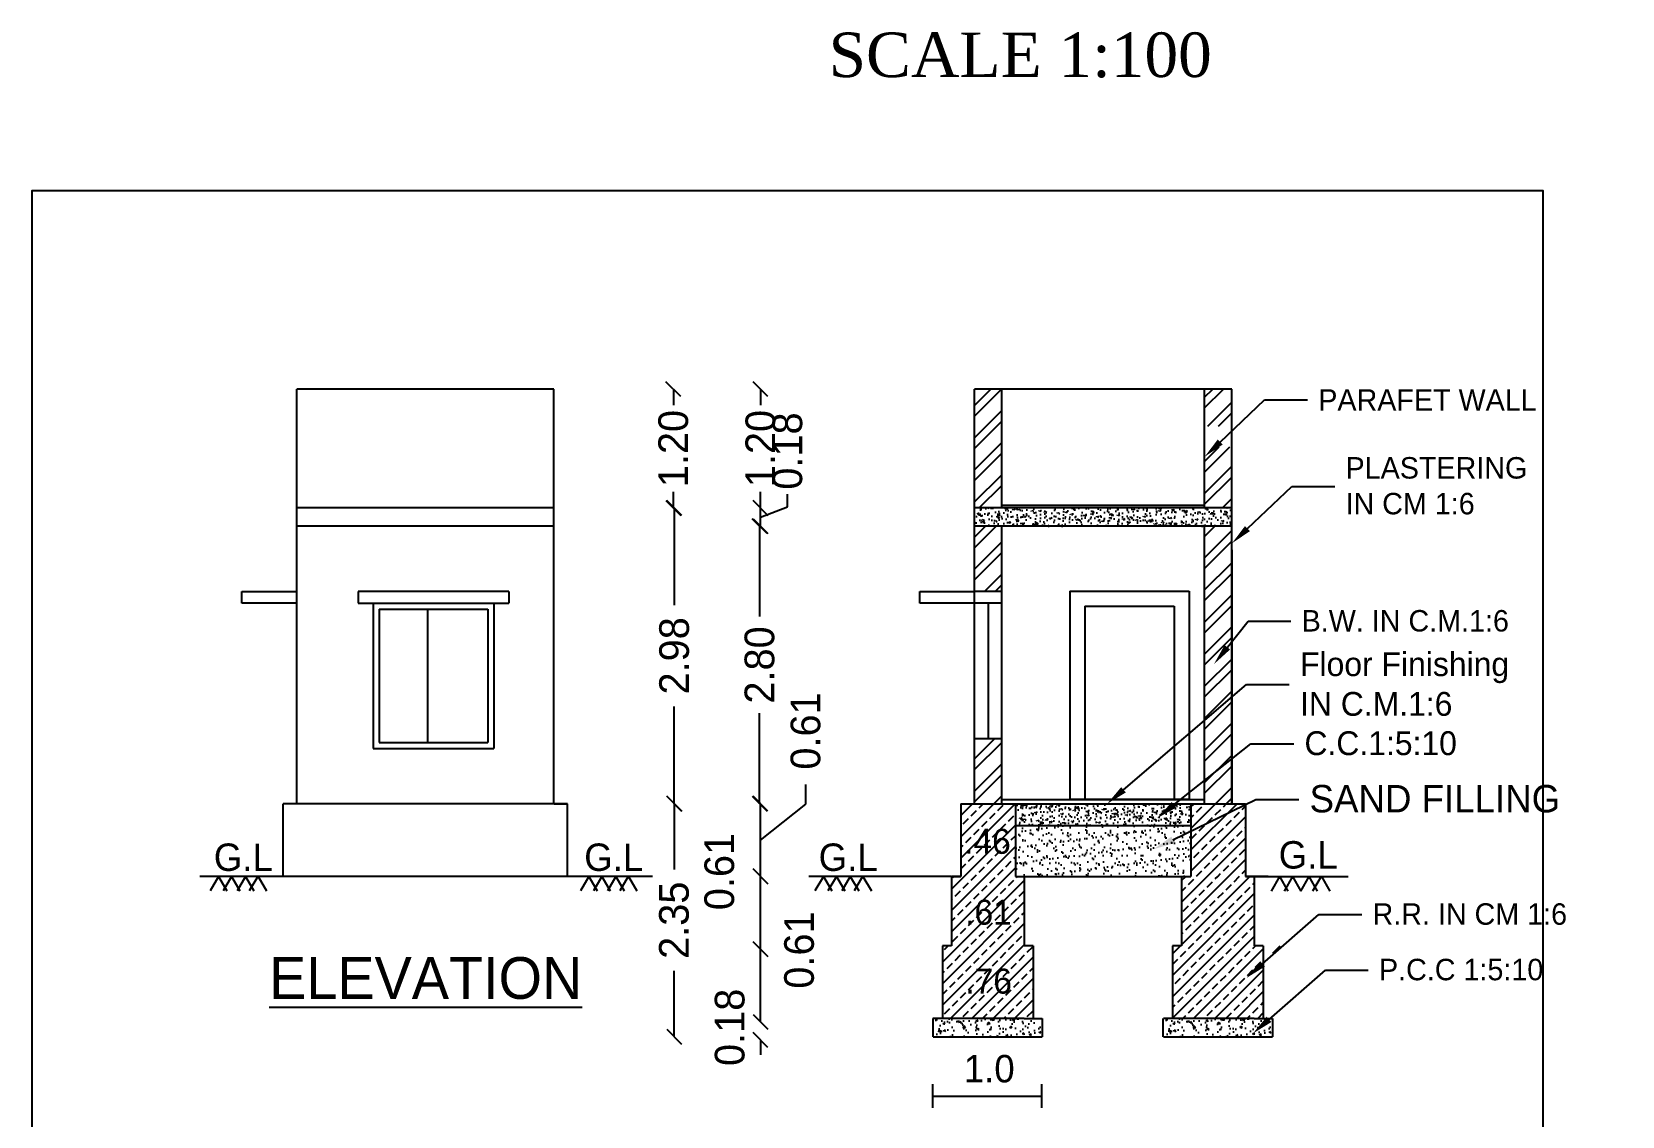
# Model space of a CAD drawing. Header units: metres. Extents: x 1422408 to 2267924, y 2512 to 80428.
# Drawn here: x 2267869.45 to 2267885.52, y 2527.41 to 2538.36 of the extents above; entities that cross this region are included whole.
import ezdxf
from ezdxf import colors
from ezdxf.entities.mleader import LeaderData, LeaderLine
from ezdxf.math import Vec2, Vec3

# ---------------------------------------------------------------- set-up
doc = ezdxf.new("R2010")
doc.units = ezdxf.units.M
doc.header["$LTSCALE"] = 3.5
doc.header["$MEASUREMENT"] = 0
doc.layers.get('0').update_dxf_attribs({"linetype": 'CONTINUOUS'})
doc.layers.get('DEFPOINTS').update_dxf_attribs({"linetype": 'CONTINUOUS'})
doc.styles.add('MSV', font='swissck.ttf', dxfattribs={"height": 0.3})
doc.styles.add('sunahari', font='framd.ttf', dxfattribs={"height": 0.3})
doc.dimstyles.new('Civil mt size large', dxfattribs={"dimtxt": 0.3, "dimasz": 0.15, "dimexe": 0, "dimexo": 0, "dimgap": 0.0625, "dimtad": 0, "dimzin": 0, "dimdsep": 46, "dimtxsty": 'Standard', "dimblk": 'OBLIQUE', "dimcen": 0, "dimse1": 1, "dimse2": 1, "dimclrd": 253, "dimclrt": 7, "dimadec": 0, "dimazin": 3, "dimtfac": 1, "dimtofl": 0, "dimtmove": 1, "dimatfit": 3, "dimfxl": 0, "dimfrac": 2, "dimtolj": 1, "dimtzin": 0, "dimarcsym": 0})
doc.dimstyles.new('CIVIL Mt.', dxfattribs={"dimscale": 0, "dimtxt": 0.2, "dimasz": 0.15, "dimexe": 0.18, "dimexo": 0.0625, "dimgap": 0.1, "dimtad": 0, "dimzin": 0, "dimdsep": 46, "dimtxsty": 'sunahari', "dimblk": 'OBLIQUE', "dimcen": 0.09, "dimse1": 1, "dimse2": 1, "dimclrd": 253, "dimclrt": 4, "dimadec": 0, "dimazin": 0, "dimtfac": 1, "dimtofl": 0, "dimtmove": 1, "dimatfit": 3, "dimfxl": 0, "dimfrac": 2, "dimtolj": 1, "dimtzin": 0, "dimarcsym": 0})
pattern_1 = [(45, (2254513.60529, 1303.55511), (-0.1081489168, 0.1081489168), []), (45, (2254513.71344, 1303.55511), (-0.1081489168, 0.1081489168), [0.0764728324, -0.0382364162])]

# ---------------------------------------------------------------- blocks, each defined once
blk = doc.blocks.new('_Oblique')
at = {"color": 0, "linetype": 'ByBlock', "lineweight": -2}
blk.add_line((-0.5, -0.5), (0.5, 0.5), dxfattribs=at)
blk = doc.blocks.new('*D522')
at = {"color": 253, "lineweight": -2}
blk.add_line((2267876.812, 2528.359), (2267876.812, 2529.093), dxfattribs=at)
at = {"layer": 'DEFPOINTS', "color": 0}
for p in [(2267876.812, 2529.093), (2267876.812, 2529.093), (2267876.812, 2528.359)]:
    blk.add_point(p, dxfattribs=at)
at = {"color": 253, "lineweight": -2, "xscale": 0.15, "yscale": 0.15, "zscale": 0.15}
for p, rotation in [((2267876.812, 2529.093), 90), ((2267876.812, 2528.359), 270)]:
    blk.add_blockref('_Oblique', p, dxfattribs=dict(at, rotation=rotation))
at = {"color": 4, "insert": (2267877.203, 2529.084), "char_height": 0.3, "attachment_point": 5, "rotation": 90, "style": 'sunahari'}
blk.add_mtext('\\A1;0.61', dxfattribs=at)
blk = doc.blocks.new('*D523')
at = {"color": 253, "lineweight": -2}
blk.add_line((2267876.812, 2529.093), (2267876.812, 2529.828), dxfattribs=at)
at = {"layer": 'DEFPOINTS', "color": 0}
for p in [(2267876.812, 2529.828), (2267876.812, 2529.828), (2267876.812, 2529.093)]:
    blk.add_point(p, dxfattribs=at)
at = {"color": 253, "lineweight": -2, "xscale": 0.15, "yscale": 0.15, "zscale": 0.15}
for p, rotation in [((2267876.812, 2529.828), 90), ((2267876.812, 2529.093), 270)]:
    blk.add_blockref('_Oblique', p, dxfattribs=dict(at, rotation=rotation))
at = {"color": 4, "insert": (2267876.397, 2529.877), "char_height": 0.3, "attachment_point": 5, "rotation": 90, "style": 'sunahari'}
blk.add_mtext('\\A1;0.61', dxfattribs=at)
blk = doc.blocks.new('*D524')
at = {"color": 253, "lineweight": -2}
for p, q in [((2267877.268, 2530.557), (2267877.268, 2530.757)), ((2267876.812, 2529.828), (2267876.812, 2530.562)), ((2267876.812, 2530.195), (2267877.268, 2530.557))]:
    blk.add_line(p, q, dxfattribs=at)
at = {"layer": 'DEFPOINTS', "color": 0}
for p in [(2267876.812, 2530.562), (2267876.812, 2530.562), (2267876.812, 2529.828)]:
    blk.add_point(p, dxfattribs=at)
at = {"color": 253, "lineweight": -2, "xscale": 0.15, "yscale": 0.15, "zscale": 0.15}
for p, rotation in [((2267876.812, 2530.562), 90), ((2267876.812, 2529.828), 270)]:
    blk.add_blockref('_Oblique', p, dxfattribs=dict(at, rotation=rotation))
at = {"color": 4, "insert": (2267877.268, 2531.297), "char_height": 0.3, "attachment_point": 5, "rotation": 90, "style": 'sunahari'}
blk.add_mtext('\\A1;0.61', dxfattribs=at)
blk = doc.blocks.new('*D525')
at = {"color": 253, "lineweight": -2}
for p, q in [((2267876.812, 2528.359), (2267876.812, 2528.509)), ((2267876.812, 2528.176), (2267876.812, 2528.026))]:
    blk.add_line(p, q, dxfattribs=at)
at = {"layer": 'DEFPOINTS', "color": 0}
for p in [(2267876.812, 2528.359), (2267876.812, 2528.359), (2267876.812, 2528.176)]:
    blk.add_point(p, dxfattribs=at)
at = {"color": 253, "lineweight": -2, "xscale": 0.15, "yscale": 0.15, "zscale": 0.15}
for p, rotation in [((2267876.812, 2528.359), 270), ((2267876.812, 2528.176), 90)]:
    blk.add_blockref('_Oblique', p, dxfattribs=dict(at, rotation=rotation))
at = {"color": 4, "insert": (2267876.502, 2528.303), "char_height": 0.3, "attachment_point": 5, "rotation": 90, "style": 'sunahari'}
blk.add_mtext('\\A1;0.18', dxfattribs=at)
blk = doc.blocks.new('*D533')
at = {"color": 253, "lineweight": -2}
for p, q in [((2267876.812, 2534.75), (2267876.812, 2534.587)), ((2267876.812, 2533.55), (2267876.812, 2533.712))]:
    blk.add_line(p, q, dxfattribs=at)
at = {"layer": 'DEFPOINTS', "color": 0}
for p in [(2267876.812, 2534.75), (2267879.222, 2534.75), (2267879.222, 2533.55)]:
    blk.add_point(p, dxfattribs=at)
at = {"color": 253, "lineweight": -2, "xscale": 0.15, "yscale": 0.15, "zscale": 0.15}
for p, rotation in [((2267876.812, 2534.75), 90), ((2267876.812, 2533.55), 270)]:
    blk.add_blockref('_Oblique', p, dxfattribs=dict(at, rotation=rotation))
at = {"color": 7, "insert": (2267876.812, 2534.15), "char_height": 0.3, "attachment_point": 5, "rotation": 90}
blk.add_mtext('\\A1;1.20', dxfattribs=at)
blk = doc.blocks.new('*D540')
at = {"color": 253, "lineweight": -2}
for p, q in [((2267877.085, 2533.563), (2267877.085, 2533.688)), ((2267876.812, 2533.458), (2267877.085, 2533.563)), ((2267876.812, 2533.366), (2267876.812, 2533.55))]:
    blk.add_line(p, q, dxfattribs=at)
at = {"layer": 'DEFPOINTS', "color": 0}
for p in [(2267876.812, 2533.55), (2267878.974, 2533.55), (2267878.974, 2533.366)]:
    blk.add_point(p, dxfattribs=at)
at = {"color": 253, "lineweight": -2, "xscale": 0.15, "yscale": 0.15, "zscale": 0.15}
for p, rotation in [((2267876.812, 2533.55), 90), ((2267876.812, 2533.366), 270)]:
    blk.add_blockref('_Oblique', p, dxfattribs=dict(at, rotation=rotation))
at = {"color": 7, "insert": (2267877.085, 2534.125), "char_height": 0.3, "attachment_point": 5, "rotation": 90}
blk.add_mtext('\\A1;0.18', dxfattribs=at)
blk = doc.blocks.new('*D534')
at = {"color": 253, "lineweight": -2}
for p, q in [((2267875.941, 2533.55), (2267875.941, 2532.568)), ((2267875.941, 2530.562), (2267875.941, 2531.543))]:
    blk.add_line(p, q, dxfattribs=at)
at = {"layer": 'DEFPOINTS', "color": 0}
for p in [(2267875.941, 2533.55), (2267878.974, 2533.55), (2267878.974, 2530.562)]:
    blk.add_point(p, dxfattribs=at)
at = {"color": 253, "lineweight": -2, "xscale": 0.15, "yscale": 0.15, "zscale": 0.15}
for p, rotation in [((2267875.941, 2533.55), 90), ((2267875.941, 2530.562), 270)]:
    blk.add_blockref('_Oblique', p, dxfattribs=dict(at, rotation=rotation))
at = {"color": 7, "insert": (2267875.941, 2532.056), "char_height": 0.3, "attachment_point": 5, "rotation": 90}
blk.add_mtext('\\A1;2.98', dxfattribs=at)
blk = doc.blocks.new('*D541')
at = {"color": 253, "lineweight": -2}
for p, q in [((2267875.939, 2530.562), (2267875.939, 2529.898)), ((2267875.939, 2528.209), (2267875.939, 2528.873))]:
    blk.add_line(p, q, dxfattribs=at)
at = {"layer": 'DEFPOINTS', "color": 0}
for p in [(2267875.939, 2530.562), (2267879.005, 2530.562), (2267879.005, 2528.209)]:
    blk.add_point(p, dxfattribs=at)
at = {"color": 253, "lineweight": -2, "xscale": 0.15, "yscale": 0.15, "zscale": 0.15}
for p, rotation in [((2267875.939, 2530.562), 90), ((2267875.939, 2528.209), 270)]:
    blk.add_blockref('_Oblique', p, dxfattribs=dict(at, rotation=rotation))
at = {"color": 7, "insert": (2267875.939, 2529.385), "char_height": 0.3, "attachment_point": 5, "rotation": 90}
blk.add_mtext('\\A1;2.35', dxfattribs=at)
blk = doc.blocks.new('*D542')
at = {"color": 253, "lineweight": -2}
for p, q in [((2267875.932, 2534.75), (2267875.932, 2534.587)), ((2267875.932, 2533.55), (2267875.932, 2533.712))]:
    blk.add_line(p, q, dxfattribs=at)
at = {"layer": 'DEFPOINTS', "color": 0}
for p in [(2267875.932, 2534.75), (2267878.974, 2534.75), (2267878.974, 2533.55)]:
    blk.add_point(p, dxfattribs=at)
at = {"color": 253, "lineweight": -2, "xscale": 0.15, "yscale": 0.15, "zscale": 0.15}
for p, rotation in [((2267875.932, 2534.75), 90), ((2267875.932, 2533.55), 270)]:
    blk.add_blockref('_Oblique', p, dxfattribs=dict(at, rotation=rotation))
at = {"color": 7, "insert": (2267875.932, 2534.15), "char_height": 0.3, "attachment_point": 5, "rotation": 90}
blk.add_mtext('\\A1;1.20', dxfattribs=at)
blk = doc.blocks.new('*D543')
at = {"color": 253, "lineweight": -2}
for p, q in [((2267876.803, 2533.366), (2267876.803, 2532.452)), ((2267876.803, 2530.562), (2267876.803, 2531.477))]:
    blk.add_line(p, q, dxfattribs=at)
at = {"layer": 'DEFPOINTS', "color": 0}
for p in [(2267876.803, 2533.366), (2267879.249, 2533.366), (2267879.249, 2530.562)]:
    blk.add_point(p, dxfattribs=at)
at = {"color": 253, "lineweight": -2, "xscale": 0.15, "yscale": 0.15, "zscale": 0.15}
for p, rotation in [((2267876.803, 2533.366), 90), ((2267876.803, 2530.562), 270)]:
    blk.add_blockref('_Oblique', p, dxfattribs=dict(at, rotation=rotation))
at = {"color": 7, "insert": (2267876.803, 2531.964), "char_height": 0.3, "attachment_point": 5, "rotation": 90}
blk.add_mtext('\\A1;2.80', dxfattribs=at)

msp = doc.modelspace()

# ---------------------------------------------------------------- hatches: boundary and pattern name
at = {"ltscale": 0.1}
h = msp.add_hatch(dxfattribs=at)
h.set_pattern_fill('ANSI32', scale=0.024086)
h.set_pattern_definition([(45, (2265028.26898, 914.5058), (-0.162223375, 0.162223375), []), (45, (2265028.37713, 914.5058), (-0.162223375, 0.162223375), [])])
h.paths.add_polyline_path([(2267879.24899, 2534.74997), (2267878.97369, 2534.74997), (2267878.97369, 2533.54997), (2267879.24899, 2533.54997)])
h.paths.add_polyline_path([(2267879.24899, 2531.22005), (2267878.97369, 2531.22005), (2267878.97369, 2530.56172), (2267879.24899, 2530.56172)])
h.paths.add_polyline_path([(2267878.97369, 2533.44997), (2267879.24899, 2533.54997)])
h = msp.add_hatch(dxfattribs=at)
h.set_pattern_fill('ANSI32', scale=0.024086)
h.set_pattern_definition([(45, (2254513.6053, 1303.55511), (-0.162223375, 0.162223375), []), (45, (2254513.71344, 1303.55511), (-0.162223375, 0.162223375), [])])
h.paths.add_polyline_path([(2267881.57369, 2534.74997), (2267881.29839, 2534.74997), (2267881.29839, 2534.37568), (2267881.57369, 2534.37568)])
h.paths.add_polyline_path([(2267881.57369, 2531.64011), (2267881.29839, 2531.4044), (2267881.29839, 2530.6911), (2267881.57369, 2530.97225)])
h.paths.add_polyline_path([(2267881.57369, 2530.97225), (2267881.29839, 2530.6911), (2267881.29839, 2530.56172), (2267881.57369, 2530.56172)])
h.paths.add_polyline_path([(2267881.29839, 2533.54997), (2267881.57369, 2533.54997), (2267881.57369, 2534.16643), (2267881.29839, 2534.16643)])
h.paths.add_polyline_path([(2267881.57369, 2533.36643), (2267881.29839, 2533.36643), (2267881.29839, 2531.4044), (2267881.57369, 2531.64011)])
h = msp.add_hatch(dxfattribs=at)
h.set_pattern_fill('AR-CONC', scale=0.018353, style=0)
h.set_pattern_definition([(50, (2265369.45865, 28804.17613), (0.1316422026, -0.0115172004), [0.01376510984, -0.1514162082]), (355, (2265369.45865, 28804.17613), (-0.02546569796, 0.1380534312), [0.0110120879, -0.12113296656]), (100.4514, (2265369.46962, 28804.17517), (0.1061766024, 0.12653614696), [0.0116985429, -0.12868397576]), (46.1842, (2265369.45865, 28804.21284), (0.1958758701, -0.0303784988), [0.0206476648, -0.2271243123]), (96.6356, (2265369.47497, 28804.2103), (0.1715431307, 0.1787845265), [0.0175478149, -0.1930259328]), (351.1842, (2265369.45865, 28804.21284), (0.1715429911, 0.1787846605), [0.0165181318, -0.1816994498]), (21, (2265369.477, 28804.20366), (0.10955321512, -0.0738945767), [0.01376510984, -0.1514162082]), (326, (2265369.477, 28804.20366), (0.04465683025, 0.1330902669), [0.0110120879, -0.12113296656]), (71.4514, (2265369.48613, 28804.19751), (0.15421009025, 0.0591955695), [0.0116985429, -0.12868397576]), (37.5, (2265369.45865, 28804.176134), (0.00223175659, 0.061097606155), [0, -0.11966468817, 0, -0.12296831453, 0, -0.12159180355]), (7.5, (2265369.45865, 28804.176134), (0.04828241436, 0.0723882738), [0, -0.07011029276, 0, -0.1169116662, 0, -0.04634253645]), (327.5, (2265369.41772, 28804.176134), (0.09797499289, -0.00413960382), [0, -0.04588369945, 0, -0.1431571423, 0, -0.18995851573]), (317.5, (2265369.39937, 28804.17613), (0.10703495568, 0.0183727477), [0, -0.0596488093, 0, -0.09507102527, 0, -0.1348980764])])
h.paths.add_polyline_path([(2267881.57369, 2533.36643), (2267881.57369, 2533.54997), (2267878.97369, 2533.54997), (2267878.97369, 2533.36643)])
h = msp.add_hatch(dxfattribs=at)
h.set_pattern_fill('ANSI32', scale=0.024086)
h.set_pattern_definition([(45, (2258215.73854, 2988.54173), (-0.162223375, 0.162223375), []), (45, (2258215.84669, 2988.54173), (-0.162223375, 0.162223375), [])])
h.paths.add_polyline_path([(2267879.24899, 2533.36643), (2267878.97369, 2533.36643), (2267878.97369, 2532.70666), (2267879.24899, 2532.70666)])
h = msp.add_hatch(dxfattribs=at)
h.set_pattern_fill('ANSI33', scale=0.024086, style=0)
h.set_pattern_definition([(45, (2265028.26898, 914.50579), (-0.108148917, 0.108148917), []), (45, (2265028.37713, 914.50579), (-0.108148917, 0.108148917), [0.0764728324, -0.038236416])])
h.paths.add_polyline_path([(2267879.56658, 2529.12639), (2267879.47481, 2529.12639), (2267879.47481, 2529.82758), (2267879.38628, 2529.82758), (2267879.38628, 2530.56172), (2267878.83568, 2530.56172), (2267878.83568, 2529.82758), (2267878.74067, 2529.82758), (2267878.74067, 2529.12639), (2267878.6489, 2529.12639), (2267878.6489, 2528.39225), (2267878.74067, 2528.39225), (2267879.47481, 2528.39225), (2267879.56658, 2528.39225)])
h.paths.add_polyline_path([(2267878.80506, 2529.98714), (2267879.337, 2529.98714), (2267879.337, 2530.37451), (2267878.80506, 2530.37451)], flags=25)
h.paths.add_polyline_path([(2267878.81516, 2529.27119), (2267879.3471, 2529.27119), (2267879.3471, 2529.65857), (2267878.81516, 2529.65857)], flags=24)
h.paths.add_polyline_path([(2267878.81738, 2528.57499), (2267879.34932, 2528.57499), (2267879.34932, 2528.96237), (2267878.81738, 2528.96237)], flags=24)
h.paths.add_polyline_path([(2267881.98649, 2529.03416), (2267882.07826, 2529.11455), (2267882.07826, 2529.12639), (2267881.98649, 2529.12639)])
h = msp.add_hatch(dxfattribs=at)
h.set_pattern_fill('AR-CONC', scale=0.018353, style=0)
h.set_pattern_definition([(50, (2265369.45865, 28804.8557), (0.1316422026, -0.0115172004), [0.01376510984, -0.1514162082]), (355, (2265369.45865, 28804.8557), (-0.02546569796, 0.1380534312), [0.0110120879, -0.12113296656]), (100.4514, (2265369.46962, 28804.85474), (0.1061766024, 0.12653614696), [0.0116985429, -0.12868397576]), (46.1842, (2265369.45865, 28804.89241), (0.1958758701, -0.0303784988), [0.0206476648, -0.2271243123]), (96.6356, (2265369.47497, 28804.88988), (0.1715431307, 0.1787845265), [0.0175478149, -0.1930259328]), (351.1842, (2265369.45865, 28804.89241), (0.1715429911, 0.1787846605), [0.0165181318, -0.1816994498]), (21, (2265369.477, 28804.88323), (0.10955321512, -0.0738945767), [0.01376510984, -0.1514162082]), (326, (2265369.477, 28804.88323), (0.04465683025, 0.1330902669), [0.0110120879, -0.12113296656]), (71.4514, (2265369.48613, 28804.87708), (0.15421009025, 0.0591955695), [0.0116985429, -0.12868397576]), (37.5, (2265369.45865, 28804.855704), (0.00223175659, 0.061097606155), [0, -0.11966468817, 0, -0.12296831453, 0, -0.12159180355]), (7.5, (2265369.45865, 28804.855704), (0.04828241436, 0.0723882738), [0, -0.07011029276, 0, -0.1169116662, 0, -0.04634253645]), (327.5, (2265369.41772, 28804.855704), (0.09797499289, -0.00413960382), [0, -0.04588369945, 0, -0.1431571423, 0, -0.18995851573]), (317.5, (2265369.39937, 28804.855704), (0.10703495568, 0.0183727477), [0, -0.0596488093, 0, -0.09507102527, 0, -0.1348980764])])
h.paths.add_polyline_path([(2267881.16038, 2530.34329), (2267881.16038, 2530.56172), (2267879.38628, 2530.56172), (2267879.38628, 2530.34329)])
h = msp.add_hatch(dxfattribs=at)
h.set_pattern_fill('ANSI33', scale=0.024086, style=0)
h.set_pattern_definition(pattern_1)
h.paths.add_polyline_path([(2267881.71098, 2530.55493), (2267881.16038, 2530.2862), (2267881.16038, 2529.82758), (2267881.71098, 2529.82758)])
h.paths.add_polyline_path([(2267881.71098, 2530.55493), (2267881.71098, 2530.56172), (2267881.16038, 2530.56172), (2267881.16038, 2530.2862)])
h = msp.add_hatch(dxfattribs=at)
h.set_pattern_fill('AR-SAND', scale=0.061178, style=0)
h.set_pattern_definition([(37.5, (2265081.93778, 28779.16019), (-0.0038538244, 0.11787973695), [0, -0.09299096422, 0, -0.1040030521, 0, -0.09941468215]), (7.5, (2265081.93778, 28779.16019), (0.1082718699, 0.1726540025), [0, -0.05016617807, 0, -0.08381422433, 0, -0.03211858962]), (327.5, (2265081.86254, 28779.16019), (0.190517799, 0.0003462111), [0, -0.03058913297, 0, -0.1101208787, 0, -0.14376892495]), (317.5, (2265081.86254, 28779.16019), (0.1839096129, 0.0536946691), [0, -0.0152945665, 0, -0.0721903538, 0, -0.082590659])])
h.paths.add_polyline_path([(2267881.16038, 2529.82758), (2267881.16038, 2530.34329), (2267879.38628, 2530.34329), (2267879.38628, 2529.82758)])
h = msp.add_hatch(dxfattribs=at)
h.set_pattern_fill('ANSI33', scale=0.024086, style=0)
h.set_pattern_definition(pattern_1)
h.paths.add_polyline_path([(2267881.89128, 2529.12639), (2267881.79951, 2529.12639), (2267881.79951, 2529.82758), (2267881.06537, 2529.82758), (2267881.06537, 2529.12639), (2267880.9736, 2529.12639), (2267880.9736, 2528.39225), (2267881.06537, 2528.39225), (2267881.79951, 2528.39225), (2267881.89128, 2528.39225)])
h = msp.add_hatch(dxfattribs=at)
h.set_pattern_fill('AR-CONC', scale=0.000917674, style=0)
h.set_pattern_definition([(130, (2267893.68125, 2493.76835), (-0.16718613, -0.0146269), [0.0174817, -0.1922986]), (185, (2267893.68125, 2493.76835), (0.0323414, 0.1753277), [0.01398535, -0.1538389]), (79.549, (2267893.66731, 2493.76713), (-0.1348453, 0.1607), [0.01485714, -0.16342856]), (133.8158, (2267893.68125, 2493.81497), (-0.2487622, -0.0385812), [0.0262225, -0.2884479]), (83.3644, (2267893.66052, 2493.81176), (-0.2178597, 0.227056), [0.0222857, -0.2451428]), (188.816, (2267893.68125, 2493.81497), (-0.21786, 0.2270556), [0.020978, -0.2307583]), (159, (2267893.65794, 2493.80332), (-0.13913303, -0.0938464), [0.0174817, -0.1922986]), (214, (2267893.65794, 2493.80332), (-0.0567141, 0.1690245), [0.01398535, -0.1538389]), (108.5486, (2267893.64634, 2493.7955), (-0.19584676, 0.0751785), [0.01485714, -0.16342856]), (142.5, (2267893.681245, 2493.76835), (-0.00283433, 0.07759396), [0, -0.15197415, 0, -0.15616976, 0, -0.1544216]), (172.5, (2267893.681245, 2493.76835), (-0.06131867, 0.0919331), [0, -0.08904007, 0, -0.14847782, 0, -0.05885502]), (212.5, (2267893.733224, 2493.76835), (-0.12442796, -0.00525712), [0, -0.0582723, 0, -0.18180957, 0, -0.24124731]), (222.5, (2267893.75653, 2493.76835), (-0.1359343, 0.02333323), [0, -0.075754, 0, -0.1207402, 0, -0.17132056])])
h.paths.add_polyline_path([(2267878.55714, 2528.39225), (2267878.74067, 2528.39225), (2267879.47481, 2528.39225), (2267879.65835, 2528.39225), (2267879.65835, 2528.20871), (2267878.55714, 2528.20871)])
h = msp.add_hatch(dxfattribs=at)
h.set_pattern_fill('AR-CONC', scale=0.000917674, style=0)
h.set_pattern_definition([(130, (2267896.00594, 2493.76835), (-0.16718613, -0.0146269), [0.0174817, -0.1922986]), (185, (2267896.00594, 2493.76835), (0.0323414, 0.1753277), [0.01398535, -0.1538389]), (79.549, (2267895.99201, 2493.76713), (-0.1348453, 0.1607), [0.01485714, -0.16342856]), (133.8158, (2267896.00594, 2493.81497), (-0.2487622, -0.0385812), [0.0262225, -0.2884479]), (83.3644, (2267895.98521, 2493.81176), (-0.2178597, 0.227056), [0.0222857, -0.2451428]), (188.816, (2267896.00594, 2493.81497), (-0.21786, 0.2270556), [0.020978, -0.2307583]), (159, (2267895.98263, 2493.80332), (-0.13913303, -0.0938464), [0.0174817, -0.1922986]), (214, (2267895.98263, 2493.80332), (-0.0567141, 0.1690245), [0.01398535, -0.1538389]), (108.5486, (2267895.97104, 2493.7955), (-0.19584676, 0.0751785), [0.01485714, -0.16342856]), (142.5, (2267896.005943, 2493.76835), (-0.00283433, 0.07759396), [0, -0.15197415, 0, -0.15616976, 0, -0.1544216]), (172.5, (2267896.00594, 2493.76835), (-0.06131867, 0.0919331), [0, -0.08904007, 0, -0.14847782, 0, -0.05885502]), (212.5, (2267896.05792, 2493.76835), (-0.12442796, -0.00525712), [0, -0.0582723, 0, -0.18180957, 0, -0.24124731]), (222.5, (2267896.08123, 2493.76835), (-0.1359343, 0.02333323), [0, -0.075754, 0, -0.1207402, 0, -0.17132056])])
h.paths.add_polyline_path([(2267880.88184, 2528.39225), (2267881.06537, 2528.39225), (2267881.79951, 2528.39225), (2267881.98304, 2528.39225), (2267881.98304, 2528.20871), (2267880.88184, 2528.20871)])

# ---------------------------------------------------------------- linework, layer by layer
at = {"color": 7, "ltscale": 0.1}
for p, q in [((2267874.72393, 2534.74997), (2267872.12633, 2534.74997)), ((2267872.12633, 2530.56172), (2267872.12633, 2534.74997)), ((2267874.72393, 2530.56172), (2267874.72393, 2534.74997)), ((2267881.57369, 2534.74997), (2267878.97369, 2534.74997)), ((2267878.97369, 2532.70666), (2267878.97369, 2534.74997)), ((2267879.25068, 2533.54997), (2267879.25068, 2534.74997)), ((2267881.29839, 2533.54997), (2267881.29839, 2534.74997)), ((2267881.57369, 2530.56172), (2267881.57369, 2534.74997)), ((2267881.29839, 2533.54997), (2267881.29839, 2534.16643)), ((2267874.72393, 2533.54997), (2267872.12633, 2533.54997)), ((2267881.57369, 2533.54997), (2267878.97369, 2533.54997)), ((2267881.29839, 2533.57568), (2267879.25068, 2533.57568)), ((2267874.72393, 2533.36643), (2267872.12633, 2533.36643)), ((2267881.57369, 2533.36643), (2267878.97369, 2533.36643)), ((2267879.24899, 2530.56172), (2267879.24899, 2533.36643)), ((2267881.29839, 2530.56172), (2267881.29839, 2533.37084)), ((2267878.97369, 2530.56172), (2267878.97369, 2533.12833)), ((2267878.97369, 2530.56172), (2267878.97369, 2533.12833)), ((2267878.97369, 2530.56172), (2267878.97369, 2533.12833)), ((2267881.29839, 2530.56172), (2267881.29839, 2533.13121)), ((2267881.57369, 2533.12833), (2267881.57369, 2530.56172)), ((2267871.57235, 2532.58833), (2267871.57235, 2532.70666)), ((2267871.57235, 2532.70666), (2267872.12633, 2532.70666)), ((2267874.26839, 2532.70666), (2267872.74602, 2532.70666)), ((2267872.74602, 2532.70666), (2267872.74602, 2532.58833)), ((2267874.26839, 2532.70666), (2267874.26839, 2532.58833)), ((2267878.41971, 2532.58833), (2267878.41971, 2532.70666)), ((2267878.41971, 2532.70666), (2267878.97369, 2532.70666)), ((2267879.24899, 2532.70666), (2267878.97369, 2532.70666)), ((2267879.93678, 2532.70876), (2267881.14108, 2532.70876)), ((2267879.93678, 2532.70876), (2267879.93678, 2530.60418)), ((2267881.14108, 2532.70876), (2267881.14108, 2530.60418)), ((2267872.12633, 2532.58833), (2267871.57235, 2532.58833)), ((2267872.74602, 2532.58833), (2267874.26839, 2532.58833)), ((2267872.89717, 2532.58833), (2267872.89717, 2531.12005)), ((2267873.28088, 2532.58833), (2267873.83486, 2532.58833)), ((2267874.11724, 2532.58833), (2267874.11724, 2531.12005)), ((2267878.97369, 2532.58833), (2267878.41971, 2532.58833)), ((2267879.24843, 2532.58833), (2267878.97369, 2532.58833)), ((2267879.11106, 2532.58833), (2267879.11106, 2531.22005)), ((2267880.08678, 2532.55876), (2267880.99108, 2532.55876)), ((2267880.08678, 2532.55876), (2267880.08678, 2530.60418)), ((2267880.99108, 2532.55876), (2267880.99108, 2530.60418)), ((2267872.95835, 2532.52715), (2267874.05606, 2532.52715)), ((2267872.95835, 2532.52715), (2267872.95835, 2531.18123)), ((2267873.44864, 2532.52715), (2267873.44864, 2531.18123)), ((2267874.05606, 2532.52715), (2267874.05606, 2531.18123)), ((2267872.89717, 2531.12005), (2267874.11724, 2531.12005)), ((2267872.95835, 2531.18123), (2267874.05606, 2531.18123)), ((2267878.97369, 2531.22005), (2267879.24899, 2531.22005)), ((2267871.98832, 2529.82758), (2267871.98832, 2530.56172)), ((2267874.86193, 2530.56172), (2267871.98832, 2530.56172)), ((2267874.72633, 2530.56172), (2267874.86193, 2530.56172)), ((2267874.86193, 2529.82758), (2267874.86193, 2530.56172)), ((2267878.83568, 2530.56172), (2267881.71098, 2530.56172)), ((2267878.83568, 2530.56172), (2267878.83568, 2529.82758)), ((2267879.24899, 2530.60418), (2267881.29839, 2530.60418)), ((2267879.38628, 2530.56172), (2267879.38628, 2529.82758)), ((2267881.14108, 2530.60418), (2267879.93678, 2530.60418)), ((2267881.16038, 2530.56172), (2267881.16038, 2529.82758)), ((2267881.71098, 2530.56172), (2267881.71098, 2529.82758)), ((2267879.38628, 2530.34329), (2267881.16038, 2530.34329)), ((2267879.62714, 2530.34329), (2267881.16038, 2530.34329)), ((2267875.71921, 2529.82758), (2267871.14912, 2529.82758)), ((2267871.33649, 2529.82758), (2267871.25167, 2529.68068)), ((2267871.33649, 2529.82758), (2267871.4213, 2529.68068)), ((2267871.46796, 2529.82758), (2267871.38315, 2529.68068)), ((2267871.46796, 2529.82758), (2267871.55277, 2529.68068)), ((2267871.60846, 2529.82758), (2267871.52365, 2529.68068)), ((2267871.60846, 2529.82758), (2267871.69328, 2529.68068)), ((2267871.73226, 2529.82758), (2267871.64745, 2529.68068)), ((2267871.73666, 2529.82758), (2267871.82147, 2529.68068)), ((2267875.07826, 2529.82758), (2267874.99345, 2529.68068)), ((2267875.07826, 2529.82758), (2267875.16308, 2529.68068)), ((2267875.20974, 2529.82758), (2267875.12492, 2529.68068)), ((2267875.20974, 2529.82758), (2267875.29455, 2529.68068)), ((2267875.35024, 2529.82758), (2267875.26543, 2529.68068)), ((2267875.35024, 2529.82758), (2267875.43505, 2529.68068)), ((2267875.47404, 2529.82758), (2267875.38923, 2529.68068)), ((2267875.47843, 2529.82758), (2267875.56325, 2529.68068)), ((2267878.73596, 2529.82758), (2267877.29907, 2529.82758)), ((2267877.44668, 2529.82758), (2267877.36186, 2529.68068)), ((2267877.44668, 2529.82758), (2267877.53149, 2529.68068)), ((2267877.57815, 2529.82758), (2267877.49334, 2529.68068)), ((2267877.57815, 2529.82758), (2267877.66296, 2529.68068)), ((2267877.71865, 2529.82758), (2267877.63384, 2529.68068)), ((2267877.71865, 2529.82758), (2267877.80347, 2529.68068)), ((2267877.84245, 2529.82758), (2267877.75764, 2529.68068)), ((2267877.84684, 2529.82758), (2267877.93166, 2529.68068)), ((2267878.73596, 2529.82758), (2267878.83568, 2529.82758)), ((2267878.74067, 2529.82758), (2267878.74067, 2529.12639)), ((2267878.83568, 2529.82758), (2267878.74067, 2529.82758)), ((2267879.38628, 2529.82758), (2267881.00691, 2529.82758)), ((2267879.47481, 2529.82758), (2267879.47481, 2529.12639)), ((2267879.62714, 2529.82758), (2267881.16038, 2529.82758)), ((2267880.16582, 2529.82758), (2267880.99173, 2529.82758)), ((2267881.06537, 2529.82758), (2267881.06537, 2529.12639)), ((2267881.94076, 2529.82758), (2267881.71098, 2529.82758)), ((2267881.71098, 2529.82758), (2267882.17327, 2529.82758)), ((2267881.79951, 2529.82758), (2267881.79951, 2529.12639)), ((2267881.89902, 2529.82758), (2267882.74823, 2529.82758)), ((2267882.05459, 2529.82669), (2267881.96978, 2529.67979)), ((2267882.05459, 2529.82669), (2267882.1394, 2529.67979)), ((2267882.18606, 2529.82669), (2267882.10125, 2529.67979)), ((2267882.18606, 2529.82669), (2267882.27088, 2529.67979)), ((2267882.35065, 2529.82669), (2267882.26584, 2529.67979)), ((2267882.35065, 2529.82669), (2267882.43547, 2529.67979)), ((2267882.47445, 2529.82669), (2267882.38964, 2529.67979)), ((2267882.47885, 2529.82669), (2267882.56366, 2529.67979)), ((2267878.6489, 2529.12639), (2267878.6489, 2528.39225)), ((2267878.74067, 2529.12639), (2267878.6489, 2529.12639)), ((2267879.56658, 2529.12639), (2267879.47481, 2529.12639)), ((2267879.56658, 2529.12639), (2267879.56658, 2528.39225)), ((2267880.9736, 2529.12639), (2267880.9736, 2528.39225)), ((2267881.06537, 2529.12639), (2267880.9736, 2529.12639)), ((2267881.89128, 2529.12639), (2267881.79951, 2529.12639)), ((2267881.89128, 2529.12639), (2267881.89128, 2528.39225)), ((2267878.55234, 2528.39225), (2267878.55234, 2528.20871)), ((2267878.74067, 2528.39225), (2267878.55234, 2528.39225)), ((2267879.47481, 2528.39225), (2267878.74067, 2528.39225)), ((2267879.47481, 2528.39225), (2267879.65835, 2528.39225)), ((2267879.65835, 2528.39225), (2267879.65835, 2528.20871)), ((2267880.87704, 2528.39225), (2267880.87704, 2528.20871)), ((2267881.06537, 2528.39225), (2267880.88184, 2528.39225)), ((2267881.79951, 2528.39225), (2267881.06537, 2528.39225)), ((2267881.79951, 2528.39225), (2267881.98304, 2528.39225)), ((2267881.98304, 2528.39225), (2267881.98304, 2528.20871)), ((2267878.55714, 2528.20871), (2267879.65835, 2528.20871)), ((2267880.88184, 2528.20871), (2267881.98304, 2528.20871)), ((2267878.55234, 2527.48904), (2267878.55234, 2527.72992)), ((2267879.65355, 2527.48904), (2267879.65355, 2527.72992)), ((2267878.55234, 2527.60948), (2267879.65355, 2527.60948))]:
    msp.add_line(p, q, dxfattribs=at)
at = {"color": 7}
msp.add_lwpolyline([(2267869.45032, 2519.45509), (2267884.71936, 2519.45509), (2267884.71936, 2536.75443), (2267869.45032, 2536.75443)], close=True, dxfattribs=at)

# ---------------------------------------------------------------- texts
at = {"color": 7, "ltscale": 0.1}
for s, height, p in [('.46', 0.252902, (2267878.86963, 2530.05601)), ('G.L', 0.276988, (2267871.28881, 2529.8833)), ('G.L', 0.276988, (2267875.03059, 2529.8833)), ('G.L', 0.276988, (2267877.399, 2529.8833)), ('G.L', 0.276988, (2267882.04662, 2529.90717)), ('.61', 0.252902, (2267878.87973, 2529.34007)), ('%%UELEVATION', 0.4215038, (2267871.84763, 2528.59098)), ('.76', 0.252902, (2267878.88194, 2528.64387)), ('1.0', 0.276988, (2267878.86474, 2527.74715))]:
    msp.add_text(s, height=height, dxfattribs=at).set_placement(p)
at = {"color": 7, "insert": (2267877.49987, 2538.353, 0), "char_height": 0.45, "attachment_point": 1, "style": 'MSV'}
msp.add_mtext_dynamic_manual_height_columns('{\\fTimes New Roman|b0|i0|c0|p18;SCALE 1:100}', width=607.9339553, gutter_width=12.5, heights=[0], dxfattribs=at)

# ---------------------------------------------------------------- dimensions: what is measured, and where the dimension line sits
at = {"color": 7}
for p1, p2, distance, picture, middle in [((2267878.97369, 2533.54997), (2267878.97369, 2534.74997), 3.04194, '*D542', (2267875.93175, 2534.14997)), ((2267879.22196, 2533.54997), (2267879.22196, 2534.74997), 2.40977, '*D533', (2267876.81218, 2534.14997)), ((2267879.24899, 2530.56172), (2267879.24899, 2533.36643), 2.44643, '*D543', (2267876.80256, 2531.96407)), ((2267879.00483, 2528.20871), (2267879.00483, 2530.56172), 3.06591, '*D541', (2267875.93892, 2529.38522))]:
    dim = msp.add_aligned_dim(p1=p1, p2=p2, distance=distance, dimstyle='Civil mt size large', dxfattribs=at)
    dim.commit()
    dim.dimension.update_dxf_attribs({"geometry": picture, "text_midpoint": middle})
dim = msp.add_linear_dim(base=(2267876.81218, 2533.54997), p1=(2267878.97369, 2533.36643), p2=(2267878.97369, 2533.54997), angle=90, dimstyle='Civil mt size large', dxfattribs=at)
dim.commit()
dim.dimension.update_dxf_attribs({"geometry": '*D540', "text_midpoint": (2267877.08496, 2533.75046), "dimtype": 161})
dim = msp.add_aligned_dim(p1=(2267878.97369, 2530.56172), p2=(2267878.97369, 2533.54997), distance=3.03219, text='2.98', dimstyle='Civil mt size large', dxfattribs=at)
dim.commit()
dim.dimension.update_dxf_attribs({"geometry": '*D534', "text_midpoint": (2267875.94149, 2532.05584)})
for base, p1, p2, picture, middle in [((2267876.81218, 2530.56171), (2267876.81218, 2529.82757), (2267876.81218, 2530.56171), '*D524', (2267877.26775, 2530.85709)), ((2267876.81218, 2529.82757), (2267876.81218, 2529.09343), (2267876.81218, 2529.82757), '*D523', (2267876.3973, 2529.87728)), ((2267876.81218, 2529.09343), (2267876.81218, 2528.35929), (2267876.81218, 2529.09343), '*D522', (2267877.20255, 2529.08354))]:
    dim = msp.add_linear_dim(base=base, p1=p1, p2=p2, angle=90, text='0.61', dimstyle='CIVIL Mt.', override={"dimscale": 1}, dxfattribs=at)
    dim.commit()
    dim.dimension.update_dxf_attribs({"geometry": picture, "text_midpoint": middle, "dimtype": 160})
dim = msp.add_linear_dim(base=(2267876.81218, 2528.35929), p1=(2267876.81218, 2528.17575), p2=(2267876.81218, 2528.35929), angle=90, dimstyle='CIVIL Mt.', override={"dimscale": 1}, dxfattribs=at)
dim.commit()
dim.dimension.update_dxf_attribs({"geometry": '*D525', "text_midpoint": (2267876.50238, 2528.30286), "dimtype": 160})

# ---------------------------------------------------------------- leaders
at = {"color": 7, "ltscale": 0.1}
ml = msp.add_multileader_mtext('Standard', dxfattribs=at)
ml.set_content('PARAFET WALL', color=7)
ml.set_leader_properties()
ml.build(insert=Vec2(0, 0))
ml.multileader.update_dxf_attribs({"text_left_attachment_type": 2, "text_right_attachment_type": 2, "dogleg_length": 0.36, "arrow_head_size": 0.21677})
ctx = ml.context
ctx.base_point, ctx.char_height, ctx.arrow_head_size, ctx.landing_gap_size, ctx.plane_origin = Vec3(2267882.33824, 2534.64144), 0.2167734, 0.21677, 0.10839, Vec3(2267883.20106, 2534.03297)
ctx.left_attachment, ctx.right_attachment = 2, 2
notes = []
notes.append((ctx, [(0, (1, 1, 0), (2267881.9047, 2534.64144), (1, 0), 0.43355, [(0, [(2267881.29839, 2534.06706)], 0, [])])]))
ctx.mtext.insert, ctx.mtext.width, ctx.mtext.flow_direction = Vec3(2267882.44663, 2534.7499), 4.5226043, 5
ml = msp.add_multileader_mtext('Standard', dxfattribs=at)
ml.set_content('PLASTERING\\PIN CM 1:6', color=7)
ml.set_leader_properties()
ml.build(insert=Vec2(0, 0))
ml.multileader.update_dxf_attribs({"text_left_attachment_type": 2, "text_right_attachment_type": 2, "dogleg_length": 0.36, "arrow_head_size": 0.21677})
ctx = ml.context
ctx.base_point, ctx.char_height, ctx.arrow_head_size, ctx.landing_gap_size, ctx.plane_origin = Vec3(2267882.61355, 2533.76675), 0.216773, 0.21677, 0.10839, Vec3(2267883.47637, 2533.15829)
ctx.left_attachment, ctx.right_attachment = 2, 2
notes.append((ctx, [(0, (1, 1, 0), (2267882.18, 2533.76675), (1, 0), 0.43355, [(0, [(2267881.57369, 2533.19238)], 0, [])])]))
ctx.mtext.insert, ctx.mtext.flow_direction = Vec3(2267882.72193, 2534.0636), 5
ml = msp.add_multileader_mtext('Standard', dxfattribs=at)
ml.set_content('B.W. IN C.M.1:6', color=7)
ml.set_leader_properties()
ml.build(insert=Vec2(0, 0))
ml.multileader.update_dxf_attribs({"text_left_attachment_type": 2, "text_right_attachment_type": 2, "dogleg_length": 0.36, "arrow_head_size": 0.21677})
ctx = ml.context
ctx.base_point, ctx.char_height, ctx.arrow_head_size, ctx.landing_gap_size, ctx.plane_origin = Vec3(2267882.17025, 2532.40504), 0.2167734, 0.21677, 0.10839, Vec3(2267883.53803, 2531.97273)
ctx.left_attachment, ctx.right_attachment = 2, 2
notes.append((ctx, [(0, (1, 1, 0), (2267881.7367, 2532.40504), (1, 0), 0.43355, [(0, [(2267881.39309, 2531.97273)], 0, [])])]))
ctx.mtext.insert, ctx.mtext.flow_direction = Vec3(2267882.27864, 2532.51863), 5
ml = msp.add_multileader_mtext('Standard', dxfattribs=at)
ml.set_content('Floor Finishing \\PIN C.M.1:6', color=7)
ml.set_leader_properties()
ml.build(insert=Vec2(0, 0))
ml.multileader.update_dxf_attribs({"text_left_attachment_type": 2, "text_right_attachment_type": 2, "dogleg_length": 0.36, "arrow_head_size": 0.21677})
ctx = ml.context
ctx.base_point, ctx.char_height, ctx.arrow_head_size, ctx.landing_gap_size, ctx.plane_origin = Vec3(2267882.15386, 2531.76565), 0.2408593, 0.21677, 0.10839, Vec3(2267875.94402, 2530.85105)
ctx.left_attachment, ctx.right_attachment = 2, 2
notes.append((ctx, [(0, (1, 1, 0), (2267881.72031, 2531.76565), (1, 0), 0.43355, [(0, [(2267880.31418, 2530.56172)], 0, [])])]))
ctx.mtext.insert, ctx.mtext.flow_direction = Vec3(2267882.26224, 2532.09259), 5
ml = msp.add_multileader_mtext('Standard', dxfattribs=at)
ml.set_content('C.C.1:5:10', color=7)
ml.set_leader_properties()
ml.build(insert=Vec2(0, 0))
ml.multileader.update_dxf_attribs({"text_left_attachment_type": 2, "text_right_attachment_type": 2, "dogleg_length": 0.36, "arrow_head_size": 0.21677})
ctx = ml.context
ctx.base_point, ctx.char_height, ctx.arrow_head_size, ctx.landing_gap_size, ctx.plane_origin = Vec3(2267882.19859, 2531.16766), 0.240859, 0.21677, 0.10839, Vec3(2267876.78096, 2530.77419)
ctx.left_attachment, ctx.right_attachment = 2, 2
notes.append((ctx, [(0, (1, 1, 0), (2267881.76504, 2531.16766), (1, 0), 0.43355, [(1, [(2267880.81895, 2530.41596)], 0, [])])]))
ctx.mtext.insert, ctx.mtext.flow_direction = Vec3(2267882.30698, 2531.29388), 5
ml = msp.add_multileader_mtext('Standard', dxfattribs=at)
ml.set_content('SAND FILLING', color=7)
ml.set_leader_properties()
ml.build(insert=Vec2(0, 0))
ml.multileader.update_dxf_attribs({"text_left_attachment_type": 2, "text_right_attachment_type": 2, "dogleg_length": 0.36, "arrow_head_size": 0.21677})
ctx = ml.context
ctx.base_point, ctx.char_height, ctx.arrow_head_size, ctx.landing_gap_size, ctx.plane_origin = Vec3(2267882.25017, 2530.60649), 0.2769882, 0.21677, 0.10839, Vec3(2267875.582, 2530.06349)
ctx.left_attachment, ctx.right_attachment = 2, 2
notes.append((ctx, [(0, (1, 1, 0), (2267881.81662, 2530.60649), (1, 0), 0.43355, [(0, [(2267880.78369, 2530.10235)], 0, [])])]))
ctx.mtext.insert, ctx.mtext.width, ctx.mtext.flow_direction = Vec3(2267882.35855, 2530.75164), 2.8963204, 5
ml = msp.add_multileader_mtext('Standard', dxfattribs=at)
ml.set_content('R.R. IN CM 1:6', color=7)
ml.set_leader_properties()
ml.build(insert=Vec2(0, 0))
ml.multileader.update_dxf_attribs({"text_left_attachment_type": 2, "text_right_attachment_type": 2, "dogleg_length": 0.36, "arrow_head_size": 0.21677})
ctx = ml.context
ctx.base_point, ctx.char_height, ctx.arrow_head_size, ctx.landing_gap_size, ctx.plane_origin = Vec3(2267882.88631, 2529.44262), 0.2167734, 0.21677, 0.10839, Vec3(2267883.74913, 2528.80161)
ctx.left_attachment, ctx.right_attachment = 2, 2
notes.append((ctx, [(0, (1, 1, 0), (2267882.45277, 2529.44262), (1, 0), 0.43355, [(0, [(2267881.72103, 2528.80161)], 0, [])])]))
ctx.mtext.insert, ctx.mtext.flow_direction = Vec3(2267882.9947, 2529.55622), 5
ml = msp.add_multileader_mtext('Standard', dxfattribs=at)
ml.set_content('P.C.C 1:5:10', color=7)
ml.set_leader_properties()
ml.build(insert=Vec2(0, 0))
ml.multileader.update_dxf_attribs({"text_left_attachment_type": 2, "text_right_attachment_type": 2, "dogleg_length": 0.36, "arrow_head_size": 0.21677})
ctx = ml.context
ctx.base_point, ctx.char_height, ctx.arrow_head_size, ctx.landing_gap_size, ctx.plane_origin = Vec3(2267882.95145, 2528.88195), 0.2167734, 0.21677, 0.10839, Vec3(2267883.81427, 2528.24094)
ctx.left_attachment, ctx.right_attachment = 2, 2
notes.append((ctx, [(0, (1, 1, 0), (2267882.5179, 2528.88195), (1, 0), 0.43355, [(0, [(2267881.78617, 2528.24094)], 0, [])])]))
ctx.mtext.insert, ctx.mtext.flow_direction = Vec3(2267883.05983, 2528.99555), 5
for ctx, leaders in notes:
    for number, flags, end, landing, length, lines in leaders:
        leader = LeaderData()
        leader.index, (leader.has_last_leader_line, leader.has_dogleg_vector, leader.attachment_direction) = number, flags
        leader.last_leader_point, leader.dogleg_vector, leader.dogleg_length = Vec3(end), Vec3(landing), length
        for number, points, colour, breaks in lines:
            line = LeaderLine()
            line.index, line.vertices, line.color, line.breaks = number, Vec3.list(points), colors.encode_raw_color(colour), breaks
            leader.lines.append(line)
        ctx.leaders.append(leader)

doc.saveas('drawing.dxf')
